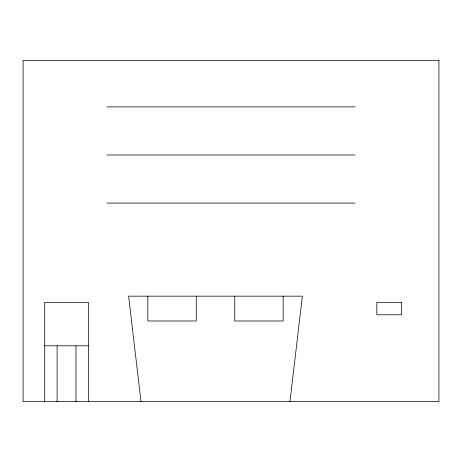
<?xml version="1.0" encoding="UTF-8"?>
<svg xmlns="http://www.w3.org/2000/svg" width="462" height="462" viewBox="0 0 462 462"><rect width="100%" height="100%" fill="white"/><g stroke="black" fill="none" stroke-linecap="round" stroke-linejoin="round"><path stroke-width="0.69" d="M289.957 401.663L302.367 296.165L128.603 296.165L141.014 401.663M106.878 106.878L355.122 106.878M106.878 154.978L355.122 154.978M106.878 203.072L355.122 203.072M44.699 345.813L88.386 345.813M283.131 296.165L283.131 320.986L234.725 320.986L234.725 296.165M196.246 296.165L196.246 320.986L147.84 320.986L147.84 296.165M88.386 401.663L88.386 302.367L44.699 302.367L44.699 401.663M75.976 345.813L75.976 401.663M57.109 345.813L57.109 401.663M438.9 60.337L23.1 60.337L23.1 401.663L438.9 401.663L438.9 60.337M401.663 302.367L376.842 302.367L376.842 314.778L401.663 314.778L401.663 302.367"/></g></svg>
